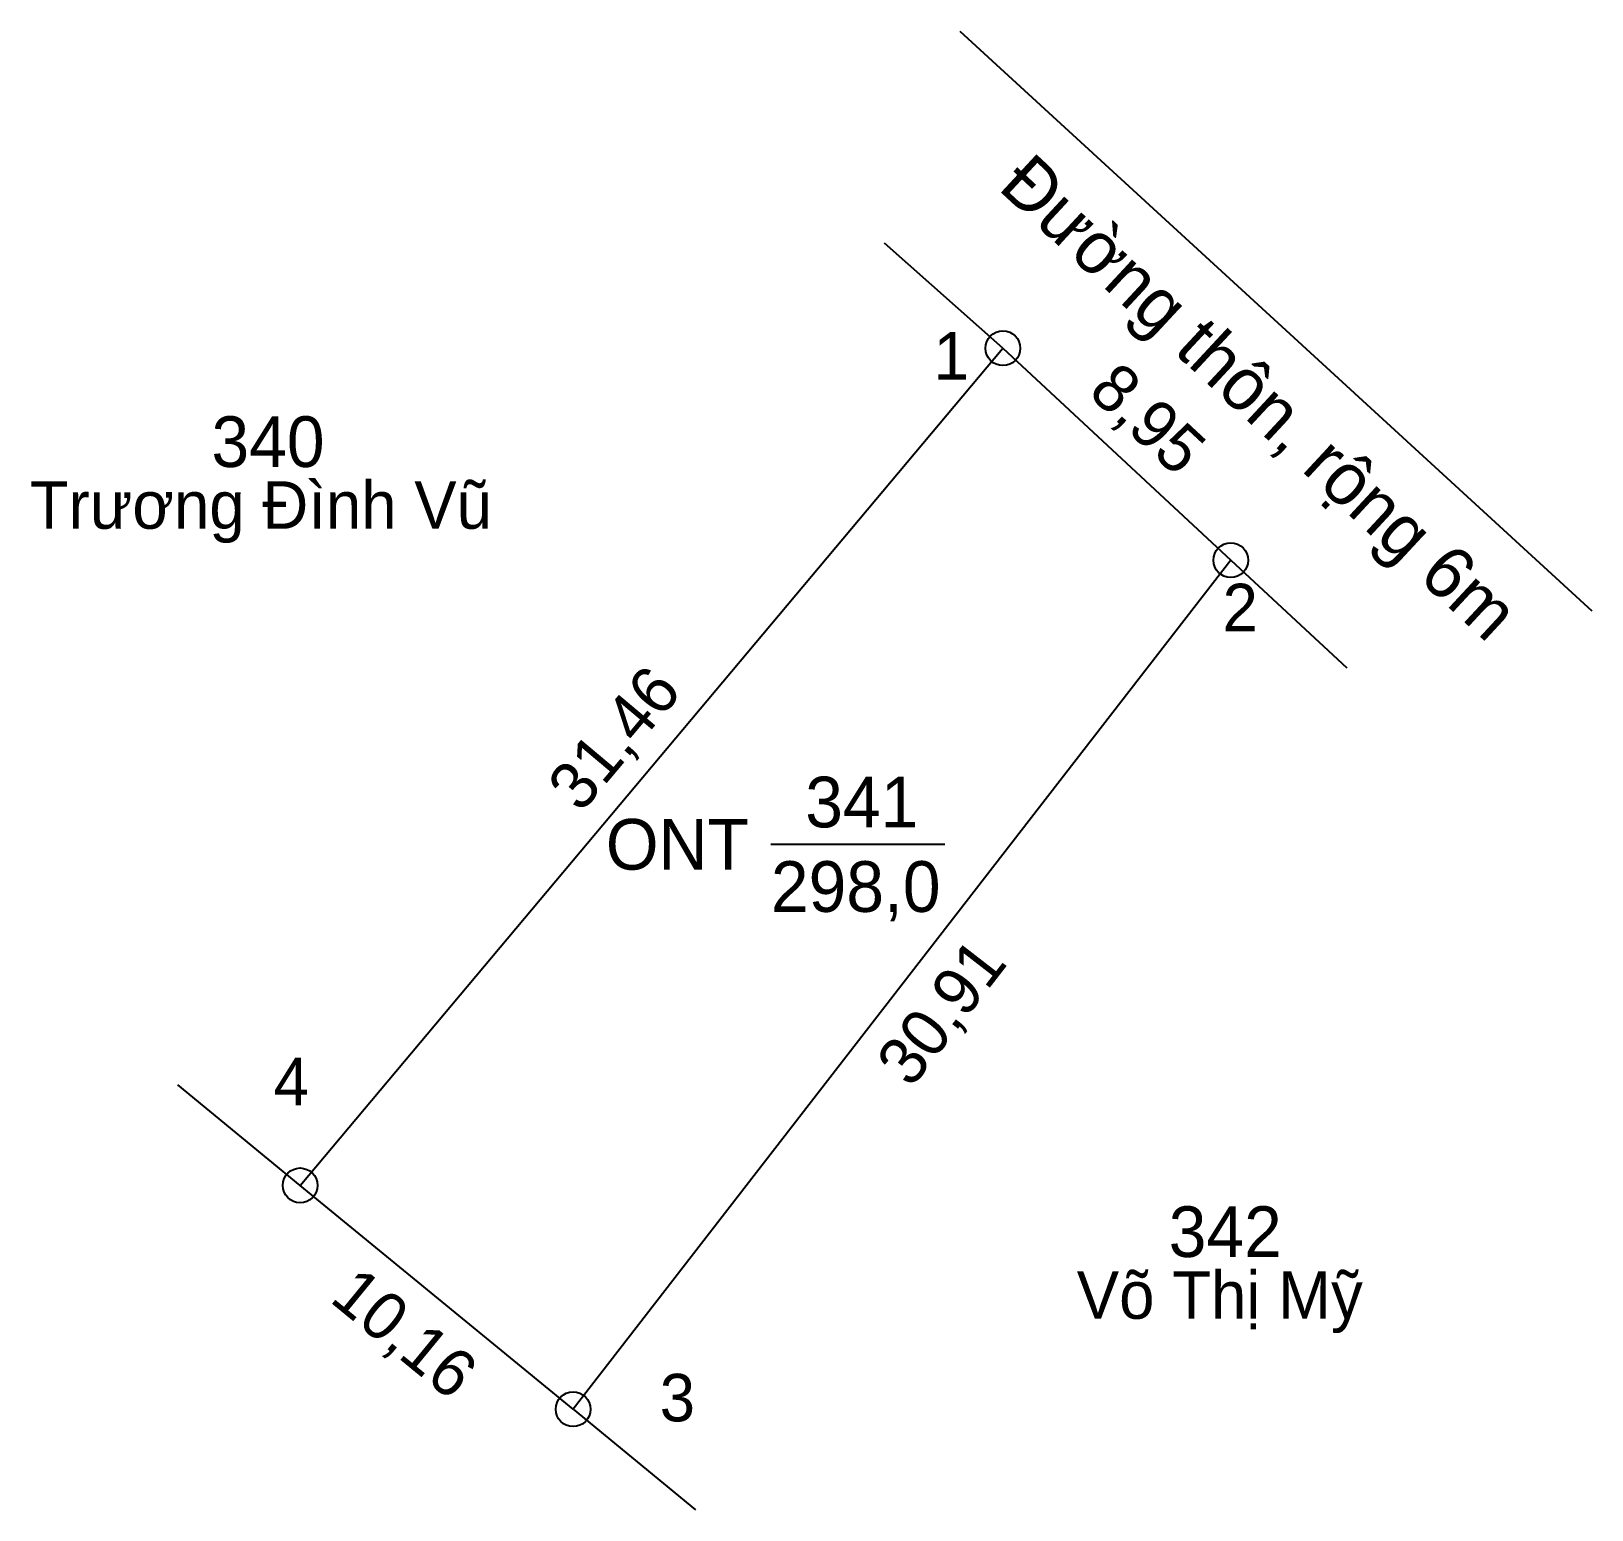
# Model space of a CAD drawing. Extents: x 540523.9 to 540568.8, y 1835299.8 to 1835342.3.
import ezdxf

# ---------------------------------------------------------------- set-up
doc = ezdxf.new("R2010")
doc.units = 0
for name, color, linetype in [('CanhThua', 7, 'Continuous'), ('ChieuDaiCanhThua', 7, 'Continuous'), ('Level 1', 7, 'Continuous'), ('Level 23', 7, 'Continuous'), ('MocDinhThua', 7, 'Continuous'), ('NhanDiaChinhThua', 7, 'Continuous'), ('NhanTuCan', 7, 'Continuous'), ('RauThua', 7, 'Continuous'), ('SoHieuDinhThua', 7, 'Continuous'), ('TenChuLanCan', 7, 'Continuous')]:
    doc.layers.add(name, color=color, linetype=linetype)

msp = doc.modelspace()

# ---------------------------------------------------------------- linework, layer by layer
at = {"layer": 'CanhThua'}
for p, q in [((540531.654, 1835309.091), (540551.878, 1835333.184)), ((540551.878, 1835333.184), (540558.433, 1835327.084)), ((540558.433, 1835327.084), (540539.508, 1835302.646)), ((540539.508, 1835302.646), (540531.654, 1835309.091))]:
    msp.add_line(p, q, dxfattribs=at)
at = {"layer": 'Level 23'}
msp.add_line((540550.639, 1835342.31), (540568.823, 1835325.628), dxfattribs=at)
at = {"layer": 'MocDinhThua'}
for centre in [(540551.878, 1835333.184), (540558.433, 1835327.084), (540531.654, 1835309.091), (540539.508, 1835302.646)]:
    msp.add_circle(centre, 0.5, dxfattribs=at)
at = {"layer": 'NhanDiaChinhThua'}
msp.add_line((540545.2, 1835318.908), (540550.202, 1835318.908), dxfattribs=at)
at = {"layer": 'RauThua'}
for p, q in [((540551.878, 1835333.184), (540548.47, 1835336.212)), ((540558.433, 1835327.084), (540561.776, 1835323.983)), ((540531.654, 1835309.091), (540528.13, 1835311.984)), ((540539.508, 1835302.646), (540543.032, 1835299.753))]:
    msp.add_line(p, q, dxfattribs=at)

# ---------------------------------------------------------------- texts
at = {"layer": 'ChieuDaiCanhThua'}
for s, rotation, p in [('8,95', 317.0591, (540554.288, 1835331.875)), ('31,46', 49.9894, (540539.733, 1835319.78)), ('30,91', 52.2455, (540549.237, 1835311.858)), ('10,16', 320.6277, (540532.465, 1835305.771))]:
    msp.add_text(s, height=1.3678, rotation=rotation, dxfattribs=at).set_placement(p)
at = {"layer": 'Level 1'}
msp.add_text('Đường thôn, rộng 6m', height=1.5, rotation=317.1529, dxfattribs=at).set_placement((540551.701, 1835337.778))
at = {"layer": 'NhanDiaChinhThua'}
for s, p in [('341', (540546.189, 1835319.394)), ('ONT', (540540.451, 1835318.178)), ('298,0', (540545.201, 1835316.962))]:
    msp.add_text(s, height=1.459, dxfattribs=at).set_placement(p)
at = {"layer": 'NhanTuCan'}
for s, p in [('340', (540529.102, 1835329.767)), ('342', (540556.648, 1835307.029))]:
    msp.add_text(s, height=1.459, dxfattribs=at).set_placement(p)
at = {"layer": 'SoHieuDinhThua'}
for s, p in [('1', (540549.884, 1835332.281)), ('2', (540558.198, 1835325.039)), ('4', (540530.892, 1835311.394)), ('3', (540542.001, 1835302.298))]:
    msp.add_text(s, height=1.368, dxfattribs=at).set_placement(p)
at = {"layer": 'TenChuLanCan'}
for s, height, p in [('Trương Đình Vũ', 1.36778, (540523.874, 1835327.989)), ('Võ Thị Mỹ', 1.3678, (540554.002, 1835305.251))]:
    msp.add_text(s, height=height, dxfattribs=at).set_placement(p)

doc.saveas('drawing.dxf')
